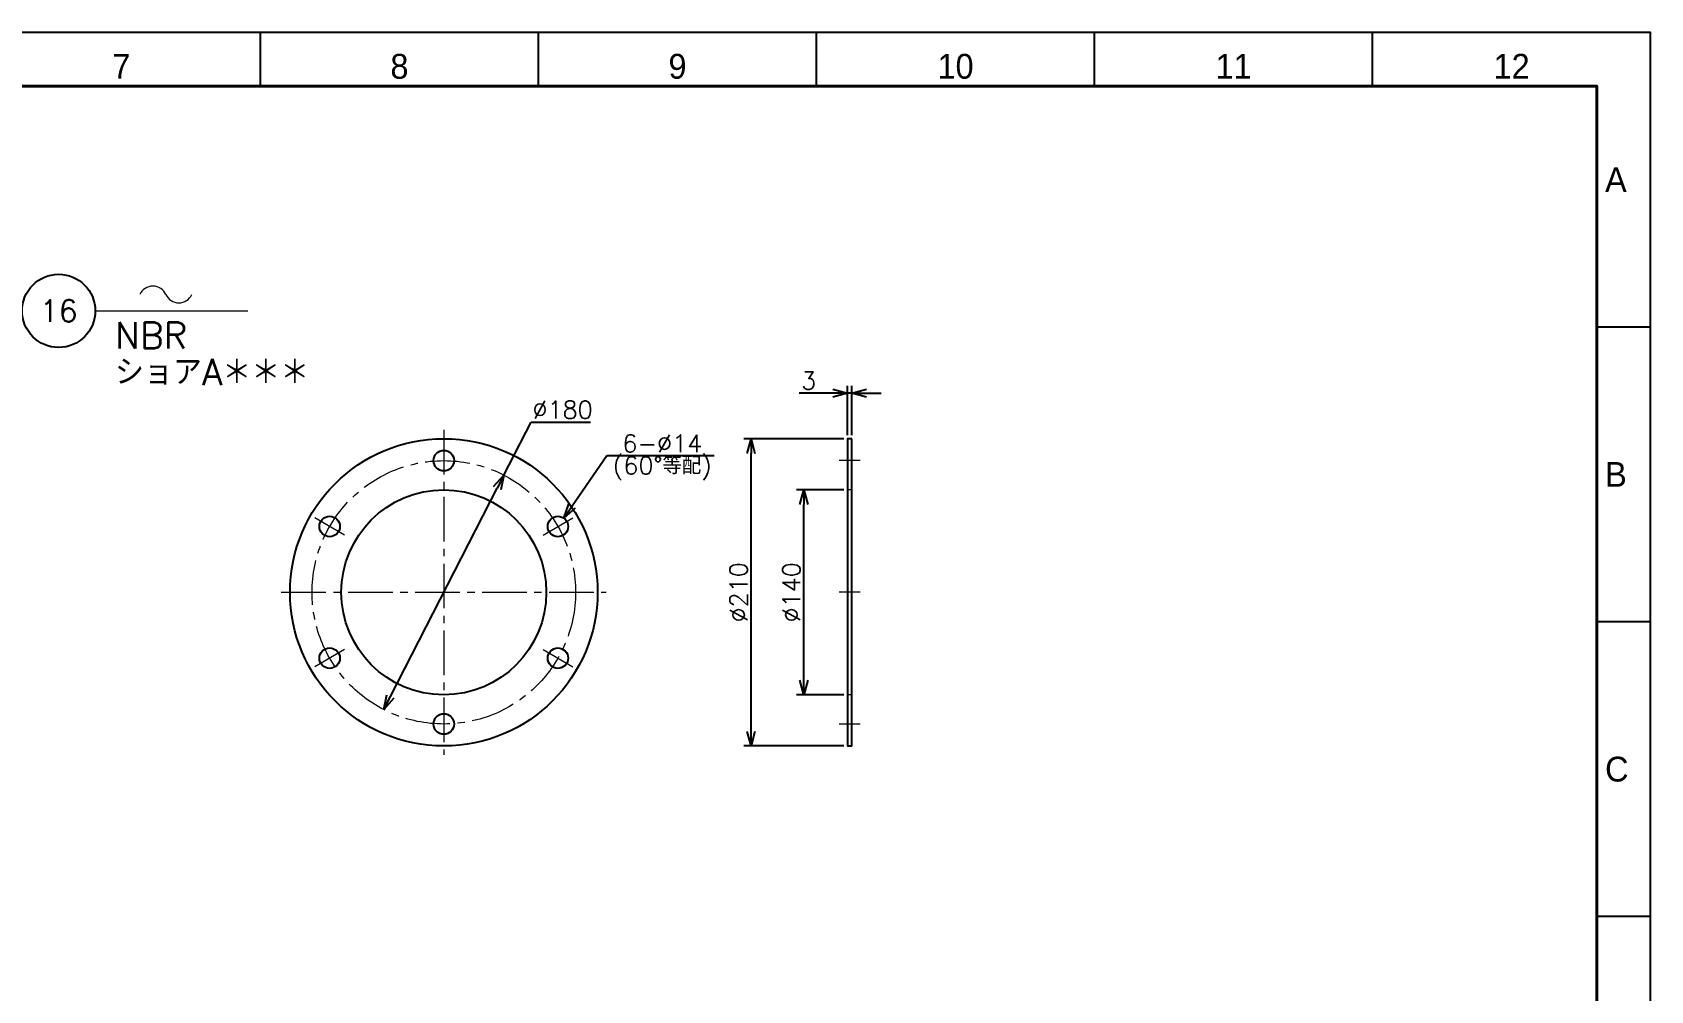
# Model space of a CAD drawing. Header units: millimetres. Extents: x 0 to 4931, y -34 to 1655.
# Drawn here: x 3826 to 4931, y 956 to 1611 of the extents above; entities that cross this region are included whole.
import ezdxf
from ezdxf import colors
from ezdxf.entities.mleader import LeaderData, LeaderLine
from ezdxf.enums import TextEntityAlignment as Align
from ezdxf.math import Vec2, Vec3

# ---------------------------------------------------------------- set-up
doc = ezdxf.new("R2010")
doc.units = ezdxf.units.MM
doc.header["$LTSCALE"] = 1.6
doc.header["$PDMODE"] = 99
doc.header["$PDSIZE"] = 1
doc.linetypes.add('CENTER2', pattern=[28.575, 19.05, -3.175, 3.175, -3.175])
doc.linetypes.add('HIDDEN', pattern=[9.525, 6.35, -3.175])
for name, color, linetype, lineweight in [('04_HIDDEN', 2, 'HIDDEN', 13), ('05_CENTER', 4, 'CENTER2', 13), ('07_寸法線', 3, 'Continuous', 9), ('08_DIM', 3, 'Continuous', 13), ('99_図枠', 7, 'Continuous', 40)]:
    doc.layers.add(name, color=color, linetype=linetype, lineweight=lineweight)
doc.layers.add('10_DRAFT', color=8, linetype='Continuous', lineweight=0, plot=False)
doc.styles.add('KSS_TXT', font='txt.shx', dxfattribs={"bigfont": 'extfont2.shx'})
doc.styles.get("Standard").update_dxf_attribs({"font": 'txt.shx', "bigfont": 'extfont2.shx'})
doc.styles.add('表題用', font='MS PGothic.ttf')
doc.dimstyles.new('KSS_DIM', dxfattribs={"dimscale": 4, "dimtxt": 3, "dimasz": 2.5, "dimexe": 1.25, "dimexo": 0.625, "dimtad": 1, "dimdsep": 46, "dimtxsty": 'KSS_TXT', "dimblk": 'OPEN30', "dimcen": 0, "dimazin": 2, "dimtfac": 0.75, "dimtmove": 0, "dimatfit": 3, "dimldrblk": 'OPEN30', "dimfxl": 1.25, "dimtolj": 1, "dimarcsym": 0})
doc.dimstyles.new('KSS_DIM$3', dxfattribs={"dimscale": 4, "dimtxt": 3, "dimasz": 2.5, "dimexe": 1.25, "dimexo": 0.625, "dimtad": 1, "dimtih": 1, "dimtoh": 1, "dimdsep": 46, "dimtxsty": 'KSS_TXT', "dimblk": 'OPEN30', "dimcen": 0, "dimazin": 2, "dimtfac": 0.75, "dimtofl": 0, "dimtmove": 0, "dimatfit": 3, "dimldrblk": 'OPEN30', "dimfxl": 1.25, "dimtolj": 1, "dimarcsym": 0})

# ---------------------------------------------------------------- blocks, each defined once
blk = doc.blocks.new('_Open30')
at = {"color": 0, "linetype": 'ByBlock', "lineweight": -2}
for p, q in [((-1, 0.27), (0, 0)), ((0, 0), (-1, -0.27)), ((0, 0), (-1, 0))]:
    blk.add_line(p, q, dxfattribs=at)
blk = doc.blocks.new('*D182')
at = {"layer": '08_DIM', "color": 0, "lineweight": -2, "transparency": 16777216}
for p, q in [((4379.7, 1298.4), (4347.4, 1298.4)), ((4352.4, 1168.4), (4352.4, 1288.4)), ((4379.7, 1158.4), (4347.4, 1158.4))]:
    blk.add_line(p, q, dxfattribs=at)
at = {"layer": 'Defpoints', "color": 0, "transparency": 16777216}
for p in [(4352.4, 1298.4), (4382.2, 1298.4), (4382.2, 1158.4)]:
    blk.add_point(p, dxfattribs=at)
at = {"layer": '08_DIM', "color": 0, "lineweight": -2, "transparency": 16777216, "xscale": 10, "yscale": 10, "zscale": 10}
for p, rotation in [((4352.4, 1298.4), 90), ((4352.4, 1158.4), 270)]:
    blk.add_blockref('_Open30', p, dxfattribs=dict(at, rotation=rotation))
at = {"layer": '08_DIM', "color": 0, "transparency": 16777216, "insert": (4343.9, 1228.4), "char_height": 12, "attachment_point": 5, "rotation": 90, "style": 'KSS_TXT'}
blk.add_mtext('\\A1;%%C140', dxfattribs=at)
blk = doc.blocks.new('*D183')
at = {"layer": '08_DIM', "color": 0, "lineweight": -2, "transparency": 16777216}
for p, q in [((4379.7, 1333.4), (4311.3, 1333.4)), ((4316.3, 1133.4), (4316.3, 1323.4)), ((4379.7, 1123.4), (4311.3, 1123.4))]:
    blk.add_line(p, q, dxfattribs=at)
at = {"layer": 'Defpoints', "color": 0, "transparency": 16777216}
for p in [(4316.3, 1333.4), (4382.2, 1333.4), (4382.2, 1123.4)]:
    blk.add_point(p, dxfattribs=at)
at = {"layer": '08_DIM', "color": 0, "lineweight": -2, "transparency": 16777216, "xscale": 10, "yscale": 10, "zscale": 10}
for p, rotation in [((4316.3, 1333.4), 90), ((4316.3, 1123.4), 270)]:
    blk.add_blockref('_Open30', p, dxfattribs=dict(at, rotation=rotation))
at = {"layer": '08_DIM', "color": 0, "transparency": 16777216, "insert": (4307.8, 1228.4), "char_height": 12, "attachment_point": 5, "rotation": 90, "style": 'KSS_TXT'}
blk.add_mtext('\\A1;%%C210', dxfattribs=at)
blk = doc.blocks.new('*D184')
at = {"layer": '08_DIM', "color": 0, "lineweight": -2, "transparency": 16777216}
for p, q in [((4372.2, 1364.6), (4349.2, 1364.6)), ((4382.2, 1335.9), (4382.2, 1369.6)), ((4385.2, 1364.6), (4382.2, 1364.6)), ((4385.2, 1335.9), (4385.2, 1369.6)), ((4395.2, 1364.6), (4405.2, 1364.6))]:
    blk.add_line(p, q, dxfattribs=at)
at = {"layer": 'Defpoints', "color": 0, "transparency": 16777216}
for p in [(4382.2, 1364.6), (4382.2, 1333.4), (4385.2, 1333.4)]:
    blk.add_point(p, dxfattribs=at)
at = {"layer": '08_DIM', "color": 0, "lineweight": -2, "transparency": 16777216, "xscale": 10, "yscale": 10, "zscale": 10}
blk.add_blockref('_Open30', (4382.2, 1364.6), dxfattribs=at)
at = {"layer": '08_DIM', "color": 0, "lineweight": -2, "transparency": 16777216, "xscale": 10, "yscale": 10, "zscale": 10, "rotation": 180}
blk.add_blockref('_Open30', (4385.2, 1364.6), dxfattribs=at)
at = {"layer": '08_DIM', "color": 0, "transparency": 16777216, "insert": (4355.7, 1373.1), "char_height": 12, "attachment_point": 5, "style": 'KSS_TXT'}
blk.add_mtext('\\A1;3', dxfattribs=at)
blk = doc.blocks.new('*D185')
at = {"layer": '08_DIM', "color": 0, "lineweight": -2, "transparency": 16777216}
for p, q in [((4147.5, 1308.5), (4166.1, 1344.7)), ((4166.1, 1344.7), (4206.6, 1344.7)), ((4070, 1157.2), (4143, 1299.6))]:
    blk.add_line(p, q, dxfattribs=at)
at = {"layer": 'Defpoints', "color": 0, "transparency": 16777216}
for p in [(4147.5, 1308.5), (4065.5, 1148.3)]:
    blk.add_point(p, dxfattribs=at)
at = {"layer": '08_DIM', "color": 0, "lineweight": -2, "transparency": 16777216, "xscale": 10, "yscale": 10, "zscale": 10}
for p, rotation in [((4147.5, 1308.5), 62.87777166733523), ((4065.5, 1148.3), 242.8777716673353)]:
    blk.add_blockref('_Open30', p, dxfattribs=dict(at, rotation=rotation))
at = {"layer": '08_DIM', "color": 0, "transparency": 16777216, "insert": (4187.6, 1353.2), "char_height": 12, "attachment_point": 5, "style": 'KSS_TXT'}
blk.add_mtext('\\A1;%%C180', dxfattribs=at)
blk = doc.blocks.new('*D186')
at = {"layer": '08_DIM', "color": 0, "lineweight": -2, "transparency": 16777216}
for p, q in [((4217.8, 1321.6), (4194.1, 1287.4)), ((4291.1, 1321.6), (4217.8, 1321.6))]:
    blk.add_line(p, q, dxfattribs=at)
at = {"layer": 'Defpoints', "color": 0, "transparency": 16777216}
for p in [(4188.4, 1279.2), (4180.4, 1267.7)]:
    blk.add_point(p, dxfattribs=at)
at = {"layer": '08_DIM', "color": 0, "lineweight": -2, "transparency": 16777216, "xscale": 10, "yscale": 10, "zscale": 10, "rotation": 235.340381269214}
blk.add_blockref('_Open30', (4188.4, 1279.2), dxfattribs=at)
at = {"layer": '08_DIM', "color": 0, "transparency": 16777216, "char_height": 12, "attachment_point": 5, "style": 'KSS_TXT'}
for s, insert in [('\\A1;6-%%C14', (4255.7, 1330.1)), ('\\A1;(60°等配)', (4255.7, 1313.1))]:
    blk.add_mtext(s, dxfattribs=dict(at, insert=insert))
blk = doc.blocks.new('p1ba05')
for centre, start, end in [((-2.95, 0.29), 24.2276, 155.5758), ((0, 1.62), 204.2276, 335.5758)]:
    blk.add_arc(centre, 1.62, start, end)
blk = doc.blocks.new('AM_BALLOON1')
at = {"transparency": 16777216}
blk.add_circle((0, 0), 5, dxfattribs=at)
blk.add_attdef('B_NUMBER', text='', height=3, dxfattribs=at).set_placement((0, 0), align=Align.MIDDLE_CENTER)
blk = doc.blocks.new('_OPEN')
at = {"color": 0, "linetype": 'ByBlock'}
for p, q in [((-1, 0.17), (0, 0)), ((0, 0), (-1, -0.17)), ((0, 0), (-1, 0))]:
    blk.add_line(p, q, dxfattribs=at)

msp = doc.modelspace()

# ---------------------------------------------------------------- linework, layer by layer
at = {"color": 3}
msp.add_lwpolyline([(4385.217, 1333.412), (4382.217, 1333.412), (4382.217, 1123.412), (4385.217, 1123.412)], close=True, dxfattribs=at)
for centre, radius in [((4106.487, 1228.412), 105), ((4106.487, 1318.412), 7), ((4106.487, 1228.412), 70), ((4028.545, 1273.412), 7), ((4184.43, 1273.412), 7), ((4028.545, 1183.412), 7), ((4184.43, 1183.412), 7), ((4106.487, 1138.412), 7)]:
    msp.add_circle(centre, radius, dxfattribs=at)
at = {"layer": '04_HIDDEN', "color": 3}
for p, q in [((4385.217, 1298.412), (4382.217, 1298.412)), ((4385.217, 1158.412), (4382.217, 1158.412))]:
    msp.add_line(p, q, dxfattribs=at)
at = {"layer": '05_CENTER'}
for p, q in [((4106.487, 1339.397), (4106.487, 1117.428)), ((4390.869, 1318.412), (4376.553, 1318.412)), ((4038.677, 1267.563), (4018.413, 1279.262)), ((4174.298, 1267.563), (4194.561, 1279.262)), ((3995.503, 1228.412), (4217.472, 1228.412)), ((4390.876, 1228.412), (4376.559, 1228.412)), ((4038.677, 1189.262), (4018.413, 1177.563)), ((4174.298, 1189.262), (4194.561, 1177.563)), ((4390.869, 1138.412), (4376.553, 1138.412))]:
    msp.add_line(p, q, dxfattribs=at)
msp.add_circle((4106.487, 1228.412), 90, dxfattribs=at)
at = {"layer": '07_寸法線'}
msp.add_line((3868.479, 1420.761), (3972.603, 1420.761), dxfattribs=at)
at = {"layer": '10_DRAFT'}
msp.add_line((4385.217, 1228.412), (4382.217, 1228.412), dxfattribs=at)
at = {"layer": '99_図枠', "lineweight": 25}
for p, q in [((3981.264, 1574.349), (3981.264, 1611.12)), ((4171.146, 1574.349), (4171.146, 1611.12)), ((4361.028, 1574.349), (4361.028, 1611.12)), ((4361.028, 1574.349), (4361.028, 1611.12)), ((4550.91, 1574.349), (4550.91, 1611.12)), ((4740.792, 1574.349), (4740.792, 1611.12)), ((4930.674, 1409.709), (4893.903, 1409.709)), ((4930.674, 1208.299), (4893.903, 1208.299)), ((4930.674, 1006.888), (4893.903, 1006.888))]:
    msp.add_line(p, q, dxfattribs=at)
at = {"layer": '99_図枠'}
msp.add_lwpolyline([(2762.292, 36.607), (4893.903, 36.607), (4893.903, 1574.349), (2762.292, 1574.349)], close=True, dxfattribs=at)
at = {"layer": 'Defpoints'}
msp.add_lwpolyline([(2652.09, 0), (4930.674, 0), (4930.674, 1611.12), (2652.09, 1611.12)], close=True, dxfattribs=at)

# ---------------------------------------------------------------- block references
at = {"layer": '07_寸法線', "xscale": 6, "yscale": 6, "zscale": 6}
msp.add_blockref('p1ba05', (3925.54, 1426.231), dxfattribs=at)

# ---------------------------------------------------------------- texts
at = {"layer": '07_寸法線', "style": 'KSS_TXT'}
for s, p in [('NBR', (3881.931, 1394.981)), ('ショアA＊＊＊', (3881.931, 1369.903))]:
    msp.add_text(s, height=18, dxfattribs=at).set_placement(p)
at = {"layer": '99_図枠', "lineweight": 13, "style": '表題用'}
for s, height, p in [('7', 16.971, (3886.323, 1574.349)), ('8', 16.971, (4076.205, 1574.349)), ('9', 16.971, (4266.087, 1574.349)), ('10', 16.9714, (4455.969, 1574.349)), ('11', 16.9714, (4645.851, 1574.349)), ('12', 16.9714, (4835.733, 1574.349))]:
    msp.add_text(s, height=height, dxfattribs=at).set_placement(p, align=Align.BOTTOM_CENTER)
for s, p in [('A', (4899.56, 1510.415)), ('B', (4899.56, 1309.004)), ('C', (4899.56, 1107.594))]:
    msp.add_text(s, height=16.971, dxfattribs=at).set_placement(p, align=Align.MIDDLE_LEFT)

# ---------------------------------------------------------------- dimensions: what is measured, and where the dimension line sits
at = {"layer": '08_DIM'}
dim = msp.add_linear_dim(base=(4382.217, 1364.611), p1=(4385.217, 1333.412), p2=(4382.217, 1333.412), dimstyle='KSS_DIM', dxfattribs=at)
dim.commit()
dim.dimension.update_dxf_attribs({"geometry": '*D184', "text_midpoint": (4355.717, 1373.111)})
dim = msp.add_diameter_dim_2p(p1=(4065.457, 1148.309), p2=(4147.517, 1308.516), dimstyle='KSS_DIM$3', override={"dimpost": '%%C<>', "dimtix": 1, "dimatfit": 2}, dxfattribs=at)
dim.commit()
dim.dimension.update_dxf_attribs({"geometry": '*D185', "text_midpoint": (4187.569, 1344.734), "dimtype": 163})
dim = msp.add_diameter_dim_2p(p1=(4180.449, 1267.655), p2=(4188.41, 1279.17), text='6-<>', dimstyle='KSS_DIM$3', override={"dimpost": '%%C<>\\X(60°等配)', "dimtix": 1}, dxfattribs=at)
dim.commit()
dim.dimension.update_dxf_attribs({"geometry": '*D186', "text_midpoint": (4255.68, 1321.649), "dimtype": 163})
for base, p1, p2, picture, middle in [((4316.283, 1333.412), (4382.217, 1123.412), (4382.217, 1333.412), '*D183', (4307.783, 1228.412)), ((4352.416, 1298.412), (4382.217, 1158.412), (4382.217, 1298.412), '*D182', (4343.916, 1228.412))]:
    dim = msp.add_linear_dim(base=base, p1=p1, p2=p2, angle=90, text='%%C<>', dimstyle='KSS_DIM', dxfattribs=at)
    dim.commit()
    dim.dimension.update_dxf_attribs({"geometry": picture, "text_midpoint": middle})

# ---------------------------------------------------------------- leaders
at = {"layer": '07_寸法線'}
ml = msp.add_multileader_block('Standard', dxfattribs=at)
ml.set_content('AM_BALLOON1', color=256, scale=5)
ml.set_attribute('B_NUMBER', '16', width=0)
ml.set_leader_properties(color=256, linetype='ByLayer', lineweight=-1)
ml.set_arrow_properties(name='OPEN')
ml.build(insert=Vec2(0, 0))
ml.multileader.update_dxf_attribs({"leader_type": 0, "has_dogleg": 0, "text_right_attachment_type": 6, "dogleg_length": 0, "arrow_head_size": 10, "scale": 2.5, "block_connection_type": 1})
ctx = ml.context
ctx.base_point, ctx.scale, ctx.char_height, ctx.arrow_head_size, ctx.landing_gap_size, ctx.plane_origin = Vec3(3843.479, 1420.761), 2.5, 20, 10, 10, Vec3(3843.479, 1420.761)
ctx.right_attachment, ctx.attachment_type = 6, 1
notes = []
notes.append((ctx, [(0, (0, 0, 0), (0, 0), (1, 0), 1, [])]))
ctx.block.insert = Vec3(3843.479, 1420.761)
for ctx, leaders in notes:
    for number, flags, end, landing, length, lines in leaders:
        leader = LeaderData()
        leader.index, (leader.has_last_leader_line, leader.has_dogleg_vector, leader.attachment_direction) = number, flags
        leader.last_leader_point, leader.dogleg_vector, leader.dogleg_length = Vec3(end), Vec3(landing), length
        for number, points, colour, breaks in lines:
            line = LeaderLine()
            line.index, line.vertices, line.color, line.breaks = number, Vec3.list(points), colors.encode_raw_color(colour), breaks
            leader.lines.append(line)
        ctx.leaders.append(leader)

doc.saveas('drawing.dxf')
